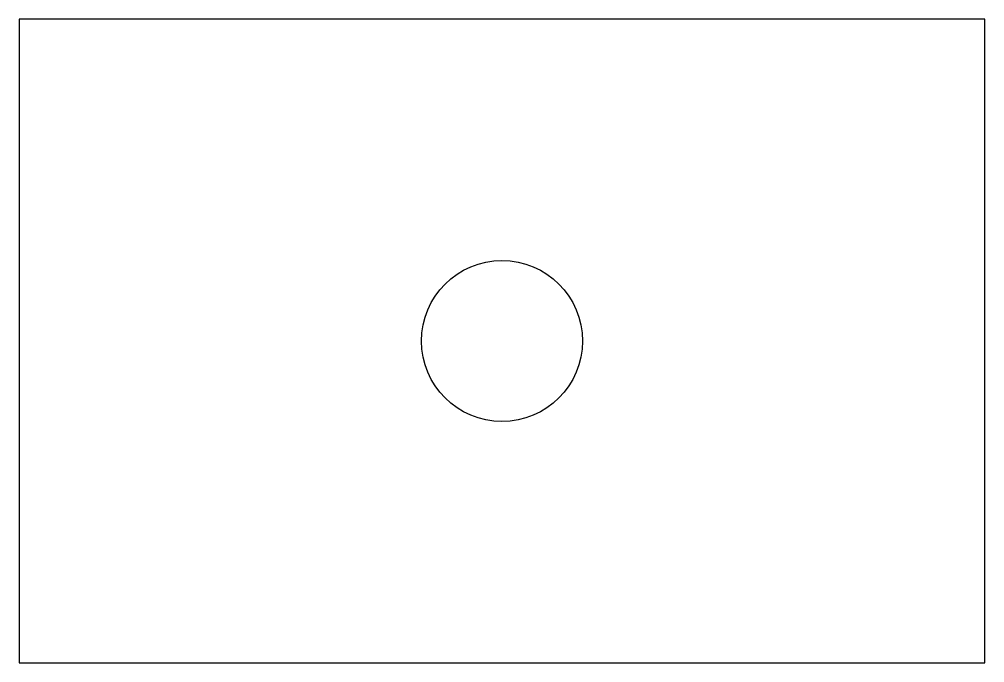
# Model space of a CAD drawing. Header units: millimetres. Extents: x 0 to 60, y 0 to 40.
import ezdxf

# ---------------------------------------------------------------- set-up
doc = ezdxf.new("R2010")
doc.units = ezdxf.units.MM
doc.layers.add('Layer_1', color=7, linetype='CONTINUOUS')

msp = doc.modelspace()

# ---------------------------------------------------------------- linework, layer by layer
at = {"layer": 'Layer_1'}
for p, q in [((60, 40), (0, 40)), ((0, 40), (0, 0)), ((60, 0), (60, 40)), ((0, 0), (60, 0))]:
    msp.add_line(p, q, dxfattribs=at)
msp.add_circle((30, 20), 5, dxfattribs=at)

doc.saveas('drawing.dxf')
